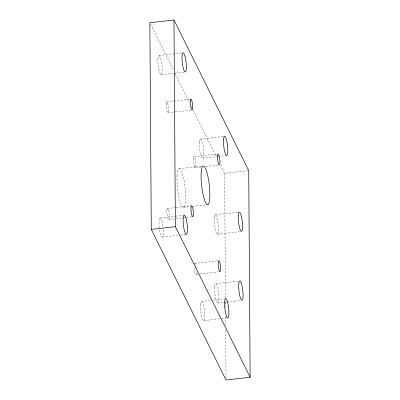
<?xml version="1.0" encoding="UTF-8"?>
<svg xmlns="http://www.w3.org/2000/svg" width="400" height="400" viewBox="0 0 400 400"><rect width="100%" height="100%" fill="white"/><g stroke="black" fill="none" stroke-linecap="round" stroke-linejoin="round"><path stroke-width="0.3" stroke-dasharray="2 1.5" d="M158.92 55.555L183.03 52.81M161.2 74.715L185.31 71.975M166.7 101.765L190.81 99.02M168.01 112.77L192.12 110.025M200.38 139.08L224.49 136.335M193.955 156.665L218.065 153.925M202.66 158.24L217.5 156.55M218.115 156.48L226.77 155.495M179.05 168.74L202.54 166.065M195.265 167.67L200.83 167.04M205.775 166.475L219.375 164.93M220.46 164.975L224.615 173.34L248.105 170.67M167.435 208.495L175.47 207.58M176.09 207.51L191.545 205.755M183.65 207.425L190.45 206.655M192.925 206.37L205.905 204.895M159.26 227.475A9.65 1.9 83.5 0 1 160.085 217.92L175.49 216.17M176.11 216.1L184.145 215.185M168.745 219.5L175.545 218.725M176.16 218.655L183.58 217.815M184.2 217.745L186.055 217.53M186.67 217.46L192.855 216.76M215.14 214.84L238.015 212.235M162.315 237.09L179.625 235.12M180.245 235.05L186.425 234.345M217.445 234.18L239.7 231.65M194.69 263.4L218.795 260.655M196 274.405L199.09 274.05M199.705 273.98L220.105 271.66M215.615 283.725L238.49 281.12M201.5 301.45L210.77 300.395M213.245 300.115L225.605 298.71M217.915 303.07L226.57 302.085M227.19 302.015L240.79 300.465M203.78 320.615L221.085 318.645M221.705 318.575L227.885 317.87M150.41 23.86L173.39 70.155M175.055 73.5L189.45 102.505M191.39 106.41L191.94 107.525M193.05 109.755L216.585 157.165M224.615 173.34L225.47 298.21M225.5 301.955L225.545 308.825M225.595 316.315L225.665 326.305M225.695 330.675L226.025 378.75M163.265 229.54A9.65 1.9 83.5 0 1 162.065 237.065A9.65 1.9 83.5 0 1 159.32 227.975M160.085 217.92A9.65 1.9 83.5 0 1 163.035 227.045M196.56 272.605A5.545 1.09 83.5 0 1 195.215 273.43A5.545 1.09 83.5 0 1 194.09 266.38M194.435 263.655A5.545 1.09 83.5 0 1 195.94 265.92M196.035 266.33A5.545 1.09 83.5 0 1 196.205 267.22M214.625 286.89A9.745 1.915 83.5 0 0 217.39 302.86A9.745 1.915 83.5 0 0 218.28 290.44A9.745 1.915 83.5 0 0 214.625 286.89M214.155 218.005A9.745 1.915 83.5 0 0 216.92 233.975A9.745 1.915 83.5 0 0 217.805 221.555A9.745 1.915 83.5 0 0 214.155 218.005M199.405 142.215A9.65 1.9 83.5 0 0 202.145 158.035A9.65 1.9 83.5 0 0 203.02 145.73A9.65 1.9 83.5 0 0 199.405 142.215M157.94 58.69A9.65 1.9 83.5 0 0 160.68 74.51A9.65 1.9 83.5 0 0 161.56 62.205A9.65 1.9 83.5 0 0 157.94 58.69M166.14 103.565A5.545 1.09 83.5 0 0 167.71 112.65A5.545 1.09 83.5 0 0 168.215 105.585A5.545 1.09 83.5 0 0 166.14 103.565M166.87 210.295A5.545 1.09 83.5 0 0 168.445 219.385A5.545 1.09 83.5 0 0 168.95 212.315A5.545 1.09 83.5 0 0 166.87 210.295M200.52 304.585A9.65 1.9 83.5 0 0 203.26 320.405A9.65 1.9 83.5 0 0 204.135 308.105A9.65 1.9 83.5 0 0 200.52 304.585M193.39 158.465A5.545 1.09 83.5 0 0 194.965 167.555A5.545 1.09 83.5 0 0 195.47 160.485A5.545 1.09 83.5 0 0 193.39 158.465M177.07 175.07A19.485 3.835 83.5 0 0 182.6 207.01A19.485 3.835 83.5 0 0 184.375 182.17A19.485 3.835 83.5 0 0 177.07 175.07"/><path stroke-width="0.6" d="M173.965 20L149.855 22.745L151.275 229.4L226.035 380L250.145 377.255L248.725 170.6L173.965 20L175.385 226.66L250.145 377.255M151.275 229.4L175.385 226.66M238.735 284.145A9.745 1.915 83.5 0 0 241.5 300.115A9.745 1.915 83.5 0 0 242.39 287.695A9.745 1.915 83.5 0 0 238.735 284.145M238.26 215.26A9.745 1.915 83.5 0 0 241.03 231.23A9.745 1.915 83.5 0 0 241.915 218.81A9.745 1.915 83.5 0 0 238.26 215.26M183.165 218.32A9.65 1.9 83.5 0 0 185.905 234.14A9.65 1.9 83.5 0 0 186.785 221.835A9.65 1.9 83.5 0 0 183.165 218.32M182.05 55.945A9.65 1.9 83.5 0 0 184.79 71.765A9.65 1.9 83.5 0 0 185.67 59.465A9.65 1.9 83.5 0 0 182.05 55.945M190.245 100.82A5.545 1.09 83.5 0 0 191.82 109.905A5.545 1.09 83.5 0 0 192.325 102.84A5.545 1.09 83.5 0 0 190.245 100.82M190.98 207.555A5.545 1.09 83.5 0 0 192.555 216.64A5.545 1.09 83.5 0 0 193.06 209.575A5.545 1.09 83.5 0 0 190.98 207.555M224.63 301.845A9.65 1.9 83.5 0 0 227.365 317.665A9.65 1.9 83.5 0 0 228.245 305.36A9.65 1.9 83.5 0 0 224.63 301.845M218.235 262.455A5.545 1.09 83.5 0 0 219.81 271.545A5.545 1.09 83.5 0 0 220.315 264.475A5.545 1.09 83.5 0 0 218.235 262.455M217.5 155.725A5.545 1.09 83.5 0 0 219.075 164.81A5.545 1.09 83.5 0 0 219.58 157.745A5.545 1.09 83.5 0 0 217.5 155.725M223.51 139.47A9.65 1.9 83.5 0 0 226.25 155.29A9.65 1.9 83.5 0 0 227.13 142.985A9.65 1.9 83.5 0 0 223.51 139.47M201.18 172.325A19.485 3.835 83.5 0 0 206.71 204.27A19.485 3.835 83.5 0 0 208.485 179.425A19.485 3.835 83.5 0 0 201.18 172.325"/></g></svg>
